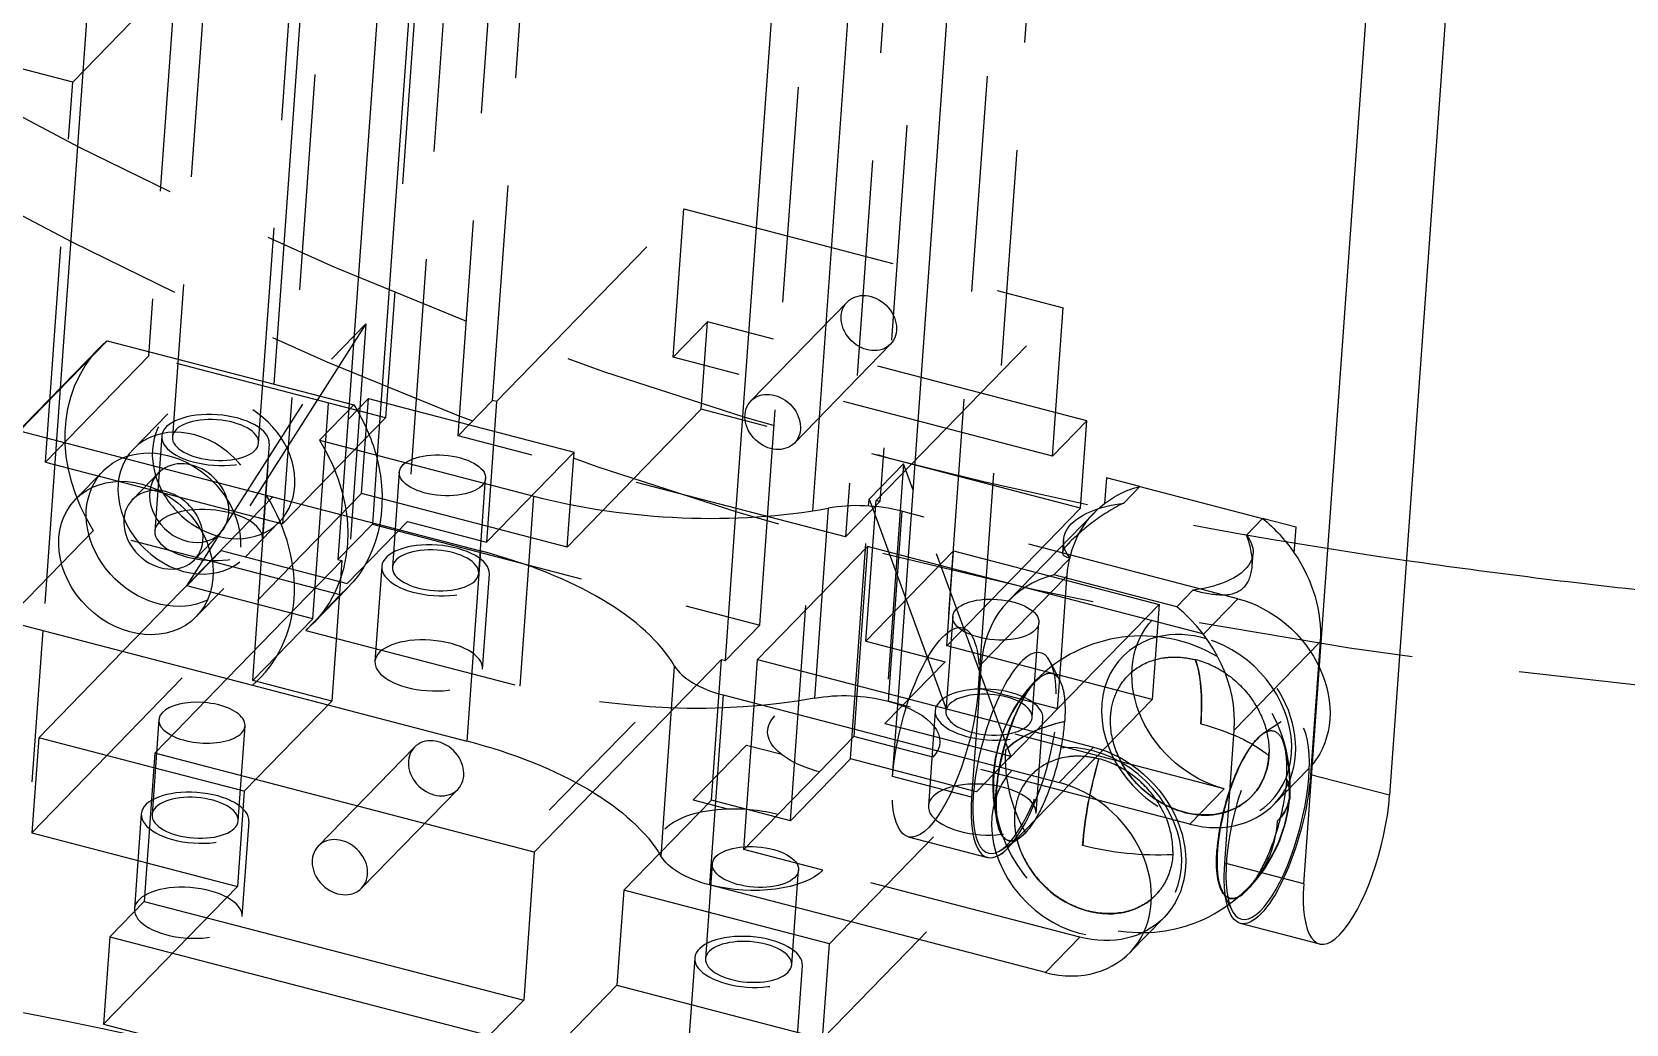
# Model space of a CAD drawing. Extents: x -2.35 to 6.32, y -6.04 to 0.39.
# Drawn here: x 1.327 to 3.173, y -4.381 to -3.232 of the extents above; entities that cross this region are included whole.
import ezdxf

# ---------------------------------------------------------------- set-up
doc = ezdxf.new("R2010")
doc.units = 0
doc.header["$MEASUREMENT"] = 0
doc.linetypes.add('HIDDEN', pattern=[0.375, 0.25, -0.125])
doc.layers.get('0').update_dxf_attribs({"color": 253, "linetype": 'CONTINUOUS'})
doc.layers.add('HIDDEN', color=250, linetype='HIDDEN')

msp = doc.modelspace()

# ---------------------------------------------------------------- linework, layer by layer
at = {"color": 98}
for p, q in [((2.3302, -4.0014), (2.4113, -2.8704)), ((2.9867, -2.8922), (2.8989, -4.1161)), ((2.7995, -4.2185), (2.8873, -2.9945)), ((1.4055, -3.5973), (1.304, -3.7018)), ((1.3125, -3.6938), (1.414, -3.5894)), ((1.414, -3.5894), (1.6998, -3.6639)), ((1.6998, -3.6639), (1.66, -3.7048)), ((1.3125, -3.6938), (1.5983, -3.7683)), ((1.66, -3.7048), (1.9081, -3.7695)), ((1.5983, -3.7683), (1.8464, -3.833)), ((2.3453, -3.7899), (2.3341, -3.7869)), ((1.8464, -3.833), (1.8306, -4.0532)), ((2.2943, -3.8279), (2.1671, -3.9589)), ((2.2943, -3.8279), (2.2828, -3.989)), ((2.3417, -3.8402), (2.2943, -3.8279)), ((2.4261, -3.9642), (2.5234, -3.864)), ((2.6524, -3.8977), (2.5103, -3.8606)), ((2.5185, -3.9591), (2.5253, -3.8645)), ((2.6828, -3.9292), (2.5237, -3.8877)), ((1.2967, -3.914), (1.5825, -3.9885)), ((2.0554, -4.1866), (2.0711, -3.9665)), ((2.1671, -3.9589), (2.5561, -4.0603)), ((2.4261, -3.9642), (2.4217, -4.0253)), ((2.5085, -3.9661), (2.5061, -3.9614)), ((1.5825, -3.9885), (1.8306, -4.0532)), ((2.1273, -3.9998), (2.1115, -4.22)), ((2.1273, -3.9998), (2.5164, -4.1012)), ((2.708, -4.1946), (2.719, -4.0405)), ((2.5164, -4.1012), (2.5561, -4.0603)), ((2.7995, -4.2185), (2.708, -4.1946)), ((2.5006, -4.3214), (2.1115, -4.22)), ((2.7049, -4.2268), (2.7093, -4.2354)), ((2.5981, -4.2984), (2.6379, -4.2575)), ((2.7261, -4.2644), (2.8177, -4.2883))]:
    msp.add_line(p, q, dxfattribs=at)
at = {"color": 250}
for p, q in [((1.6074, -3.6398), (1.6583, -2.9309)), ((1.4028, -3.0438), (1.3597, -3.6445)), ((1.7396, -3.0328), (1.6944, -3.6625)), ((1.7757, -3.0423), (1.7269, -3.7222)), ((2.231, -3.7865), (2.2807, -3.0932)), ((2.1418, -3.7948), (2.1881, -3.1498)), ((2.3362, -3.7322), (2.2964, -3.7731)), ((2.3473, -3.7625), (2.3362, -3.7322)), ((2.2958, -3.7809), (2.2964, -3.7731)), ((2.2964, -3.7731), (2.2994, -3.7812)), ((1.3396, -3.9252), (1.327, -4.1005)), ((1.3349, -4.0495), (1.4322, -3.9493)), ((1.5533, -3.9809), (1.4693, -4.0673)), ((1.3349, -4.0495), (1.327, -4.1595)), ((1.4681, -4.0842), (1.3349, -4.0495)), ((1.4693, -4.0673), (1.457, -4.239)), ((1.9087, -4.1818), (1.4693, -4.0673)), ((1.9087, -4.1818), (1.9762, -4.1123)), ((1.327, -4.1595), (1.4602, -4.1942)), ((1.9087, -4.1818), (1.8964, -4.3536)), ((2.0123, -4.226), (2.0535, -4.1836)), ((2.0123, -4.226), (2.0044, -4.3361)), ((2.2503, -4.2881), (2.0123, -4.226)), ((1.457, -4.239), (1.4172, -4.28)), ((1.457, -4.239), (1.8964, -4.3536)), ((2.275, -4.2626), (2.2503, -4.2881)), ((1.4172, -4.28), (1.41, -4.3812)), ((1.4172, -4.28), (1.8566, -4.3945)), ((2.3541, -4.2832), (2.2424, -4.3981)), ((2.2424, -4.3981), (2.2503, -4.2881)), ((2.0044, -4.3361), (1.8493, -4.4958)), ((2.0044, -4.3361), (2.2424, -4.3981)), ((1.8964, -4.3536), (1.8566, -4.3945)), ((1.41, -4.3812), (1.8493, -4.4958))]:
    msp.add_line(p, q, dxfattribs=at)
at = {"color": 98}
for start, end in [(59.2318, 135.8335), (272.9676, 305.1804)]:
    msp.add_arc((2.612, -4.1034), 0.1719, start, end, dxfattribs=at)
at = {"color": 98, "extrusion": (-1.14239e-18, 7.84963e-17, -1)}
for centre, major_axis, start_param, end_param in [((1.549, -3.7367), (-0.1435, 0.1393), 0.000001, 0.070764), ((1.549, -3.7367), (-0.1435, 0.1393), 1.862093, 2.191156), ((1.4793, -3.8084), (-0.0699, 0.0679), 3.430582, 5.994293)]:
    msp.add_ellipse(centre, major_axis=major_axis, ratio=0.821142, start_param=start_param, end_param=end_param, dxfattribs=at)
at = {"color": 98}
msp.add_ellipse((1.4475, -3.8412), major_axis=(0.0699, -0.0679), ratio=0.821142, dxfattribs=at)
for centre, major_axis, ratio, start_param, end_param in [((1.4793, -3.8084), (0.0359, -0.0348), 0.821142, 2.365399, 7.065323), ((1.5092, -3.7776), (0.0359, -0.0348), 0.821142, 3.691734, 5.733017), ((1.549, -3.7367), (0.0646, -0.0627), 0.821142, 4.36843, 5.056251), ((1.4475, -3.8412), (0.1435, -0.1393), 0.821142, 6.212422, 7.562685), ((2.0672, -3.6057), (-0.399, 0.0286), 0.469627, 1.194651, 2.077153), ((2.2943, -3.8279), (-0.0997, 0.0072), 0.469627, 4.336244, 5.218746), ((1.6873, -3.9968), (-0.399, 0.0286), 0.469627, 3.453742, 4.336244), ((2.5726, -4.0023), (0.1148, -0.1115), 0.821142, 2.681602, 3.745961), ((2.5726, -4.0023), (0.1148, -0.1115), 0.821142, 0.604368, 1.668727), ((2.6755, -4.0394), (0.0861, -0.0836), 0.821142, 2.139066, 2.663419), ((2.4647, -4.0671), (0.0303, 0.1161), 0.32431, 5.933191, 7.604242), ((2.1671, -3.9589), (-0.0997, 0.0072), 0.469627, 0.312149, 1.194651), ((2.5085, -4.2113), (0.0897, -0.0871), 0.821142, 5.316757, 8.45835), ((2.7394, -4.1387), (0.0252, 0.0968), 0.32431, 1.362543, 2.79163), ((2.8492, -4.1673), (0.0315, 0.121), 0.32431, 2.090313, 5.231905)]:
    msp.add_ellipse(centre, major_axis=major_axis, ratio=ratio, start_param=start_param, end_param=end_param, dxfattribs=at)
at = {"color": 250}
msp.add_ellipse((1.5239, -4.032), major_axis=(-0.0499, 0.0036), ratio=0.469627, start_param=4.700084, end_param=7.115342, dxfattribs=at)
at = {"color": 98, "extrusion": (-7.60153e-18, 1.67507e-16, -1)}
msp.add_ellipse((1.6715, -4.2169), major_axis=(0.399, -0.0286), ratio=0.469627, start_param=5.088534, end_param=5.971036, dxfattribs=at)
at = {"color": 98, "extrusion": (-7.96387e-17, 7.73539e-17, -1)}
msp.add_ellipse((2.5482, -4.1704), major_axis=(-0.0897, 0.0871), ratio=0.821142, start_param=0.966428, end_param=3.14167, dxfattribs=at)
at = {"color": 250, "extrusion": (-4.09617e-17, 1.17173e-16, -1)}
msp.add_ellipse((1.6836, -4.1994), major_axis=(-0.0251, 0.0244), ratio=0.821142, dxfattribs=at)
at = {"color": 98, "extrusion": (-1.81374e-17, 1.68262e-16, -1)}
msp.add_ellipse((2.1513, -4.179), major_axis=(0.0997, -0.0072), ratio=0.469627, start_param=1.946941, end_param=2.829443, dxfattribs=at)
at = {"color": 98, "extrusion": (9.51503e-17, 8.99289e-17, -1)}
msp.add_ellipse((2.7577, -4.1435), major_axis=(-0.0315, -0.121), ratio=0.32431, start_param=6.283101, end_param=7.334465, dxfattribs=at)
at = {"color": 38}
for points in [[(3.2203, -3.8818), (3.1179, -3.871), (3.0172, -3.8586), (2.9184, -3.8443)], [(3.8896, -5.6548), (3.2173, -5.166), (1.8727, -4.1883), (-0.4441, -4.2115), (-1.6026, -4.2231)]]:
    msp.add_open_spline(points, degree=3, dxfattribs=at)
at = {"color": 98}
for points, knots in [([(2.714, -4.1089), (2.7104, -4.1194), (2.707, -4.1311), (2.7017, -4.1556), (2.6998, -4.1684), (2.699, -4.1795)], [0.005839786, 0.005839786, 0.005839786, 0.005839786, 0.006697553, 0.006697553, 0.007654337, 0.007654337, 0.007654337, 0.007654337]), ([(2.7066, -4.2301), (2.7065, -4.23), (2.7064, -4.2299), (2.7033, -4.2256), (2.7009, -4.2188), (2.6984, -4.2013), (2.6982, -4.1905), (2.699, -4.1795)], [0.005718528, 0.005718528, 0.005718528, 0.005718528, 0.00574077, 0.00574077, 0.006697553, 0.006697553, 0.007654337, 0.007654337, 0.007654337, 0.007654337])]:
    msp.add_open_spline(points, degree=3, knots=knots, dxfattribs=at)
at = {"color": 38}
msp.add_open_spline([(-1.6105, -4.3332), (-0.452, -4.3216), (1.8505, -4.2985), (3.1927, -5.264), (3.8567, -5.7467)], degree=3, knots=[-1, -1, -1, -1, -0.5, -0.0061947, -0.0061947, -0.0061947, -0.0061947], dxfattribs=at)
at = {"layer": 'HIDDEN'}
for p, q in [((1.5829, -2.402), (1.4898, -3.7009)), ((1.5895, -3.708), (1.6827, -2.4091)), ((1.8372, -2.7467), (1.7617, -3.799)), ((1.8008, -2.7842), (1.7366, -3.6788)), ((1.8604, -3.6588), (1.9185, -2.8486)), ((1.8206, -3.6997), (1.8787, -2.8896)), ((1.6815, -2.9071), (1.6173, -3.8017)), ((2.4597, -2.9089), (2.3842, -3.9613)), ((2.367, -2.9655), (2.3089, -3.7757)), ((2.3273, -3.0065), (2.2691, -3.8166)), ((2.1697, -3.919), (2.2278, -3.1088)), ((1.4936, -3.167), (1.3743, -3.2898)), ((1.4936, -3.167), (1.462, -3.6073)), ((1.3743, -3.2898), (1.1637, -3.2349)), ((1.3427, -3.7301), (1.3743, -3.2898)), ((1.865, -3.66), (2.0817, -3.4368)), ((2.0694, -3.6086), (2.0817, -3.4368)), ((2.0817, -3.4368), (2.5211, -3.5514)), ((2.2709, -3.5446), (2.1595, -3.6592)), ((2.3043, -3.7745), (2.5211, -3.5514)), ((2.5087, -3.7231), (2.5211, -3.5514)), ((1.7137, -3.5699), (1.5463, -3.8326)), ((1.7137, -3.5699), (1.674, -3.6109)), ((1.7137, -3.5699), (1.6921, -3.8707)), ((2.1091, -3.5676), (2.0694, -3.6086)), ((2.1019, -3.6689), (2.1091, -3.5676)), ((2.5485, -3.6822), (2.1091, -3.5676)), ((2.2098, -3.708), (2.3211, -3.5933)), ((1.462, -3.6073), (1.3427, -3.7301)), ((1.7366, -3.6788), (1.462, -3.6073)), ((1.5065, -3.8736), (1.674, -3.6109)), ((1.6524, -3.9116), (1.674, -3.6109)), ((2.5087, -3.7231), (2.0694, -3.6086)), ((1.3597, -3.6445), (1.3396, -3.9252)), ((1.5828, -3.9832), (1.6074, -3.6398)), ((1.4322, -3.9493), (1.7167, -3.6564)), ((1.6944, -3.6625), (1.6814, -3.843)), ((1.7088, -3.7665), (1.7167, -3.6564)), ((1.7167, -3.6564), (1.9547, -3.7185)), ((1.8604, -3.6588), (1.8206, -3.6997)), ((1.865, -3.66), (1.8533, -3.8229)), ((1.865, -3.66), (1.8604, -3.6588)), ((2.1019, -3.6689), (1.9468, -3.8286)), ((2.5412, -3.7834), (2.1019, -3.6689)), ((1.6173, -3.8017), (1.7366, -3.6788)), ((2.5485, -3.6822), (2.5087, -3.7231)), ((2.5412, -3.7834), (2.5485, -3.6822)), ((2.2691, -3.8166), (1.8206, -3.6997)), ((1.7269, -3.7222), (1.7212, -3.8021)), ((1.8533, -3.8229), (1.9547, -3.7185)), ((1.9468, -3.8286), (1.9547, -3.7185)), ((1.3427, -3.7301), (1.5532, -3.785)), ((1.7524, -3.7419), (1.7445, -3.8519)), ((2.3362, -3.7322), (2.3146, -4.0329)), ((1.8443, -3.8591), (1.8522, -3.749)), ((2.4605, -4.0709), (2.3473, -3.7625)), ((1.327, -4.1595), (1.7088, -3.7665)), ((1.9468, -3.8286), (1.7088, -3.7665)), ((2.2691, -3.8166), (2.3089, -3.7757)), ((2.2748, -4.0739), (2.2958, -3.7809)), ((2.2926, -3.9374), (2.3043, -3.7745)), ((2.2994, -3.7812), (2.4207, -4.1119)), ((2.3089, -3.7757), (2.3043, -3.7745)), ((2.5412, -3.7834), (2.3862, -3.9431)), ((1.5532, -3.785), (1.6173, -3.8017)), ((1.7212, -3.8021), (1.6814, -3.843)), ((1.6921, -3.8707), (1.7617, -3.799)), ((1.7212, -3.8021), (2.1697, -3.919)), ((1.7617, -3.799), (1.8533, -3.8229)), ((2.13, -3.9599), (2.1418, -3.7948)), ((2.2052, -4.1455), (2.231, -3.7865)), ((1.5463, -3.8326), (1.5065, -3.8736)), ((1.5463, -3.8326), (1.6921, -3.8707)), ((2.2926, -3.9374), (2.394, -3.833)), ((2.3862, -3.9431), (2.394, -3.833)), ((2.394, -3.833), (2.632, -3.8951)), ((1.686, -3.8442), (1.5533, -3.9809)), ((1.686, -3.8442), (1.6743, -4.0071)), ((1.6814, -3.843), (1.686, -3.8442)), ((1.6524, -3.9116), (1.5065, -3.8736)), ((1.5828, -3.9832), (1.6524, -3.9116)), ((2.632, -3.8951), (2.275, -4.2626)), ((2.3932, -3.9089), (2.3853, -4.019)), ((2.632, -3.8951), (2.6241, -4.0051)), ((2.13, -3.9599), (2.1697, -3.919)), ((2.485, -4.0261), (2.4929, -3.9161)), ((2.2926, -3.9374), (2.3842, -3.9613)), ((2.6241, -4.0051), (2.3862, -3.9431)), ((1.9762, -4.1123), (2.1254, -3.9587)), ((2.1137, -4.1216), (2.1254, -3.9587)), ((2.1254, -3.9587), (2.13, -3.9599)), ((2.3146, -4.0329), (2.3842, -3.9613)), ((1.6743, -4.0071), (1.5828, -3.9832)), ((2.6241, -4.0051), (2.3541, -4.2832)), ((1.5729, -4.1115), (1.6743, -4.0071)), ((1.4741, -4.0284), (1.4662, -4.1385)), ((1.5659, -4.1457), (1.5738, -4.0356)), ((1.9259, -4.1335), (2.0253, -4.0312)), ((2.3146, -4.0329), (2.4605, -4.0709)), ((1.7699, -4.0604), (1.6585, -4.175)), ((2.2052, -4.1455), (2.2748, -4.0739)), ((2.4207, -4.1119), (2.2748, -4.0739)), ((2.4207, -4.1119), (2.4605, -4.0709)), ((1.5729, -4.1115), (1.4681, -4.0842)), ((1.5729, -4.1115), (1.565, -4.2216)), ((1.7087, -4.2238), (1.8201, -4.1092)), ((2.0535, -4.1836), (2.1137, -4.1216)), ((2.2052, -4.1455), (2.1137, -4.1216)), ((1.4602, -4.1942), (1.565, -4.2216)), ((2.1148, -4.1955), (2.1069, -4.3056)), ((2.2067, -4.3127), (2.2146, -4.2026)), ((1.41, -4.3812), (1.565, -4.2216))]:
    msp.add_line(p, q, dxfattribs=at)
at = {"layer": 'HIDDEN', "color": 98}
for p, q in [((2.4229, -3.9921), (2.5107, -2.7681)), ((1.4844, -3.674), (1.4447, -3.7149)), ((1.4094, -3.7405), (1.3776, -3.7732)), ((1.4734, -3.7428), (1.4434, -3.7736)), ((2.571, -3.7482), (2.5688, -3.7782)), ((2.6098, -3.7583), (2.571, -3.7482)), ((2.6098, -3.7583), (2.5911, -3.7775)), ((2.6098, -3.7583), (2.6808, -3.7768)), ((1.8923, -3.9896), (1.9081, -3.7695)), ((2.2489, -3.7835), (2.2331, -4.0036)), ((2.6808, -3.7768), (2.7518, -3.7953)), ((1.5738, -3.8403), (1.6135, -3.7994)), ((2.3341, -3.7869), (2.3183, -4.0071)), ((2.7231, -3.8884), (2.3453, -3.7899)), ((2.5572, -3.7885), (2.4578, -3.8909)), ((2.7331, -3.8146), (2.7518, -3.7953)), ((2.7906, -3.8054), (2.7518, -3.7953)), ((1.2967, -3.914), (1.3982, -3.8095)), ((1.684, -3.884), (1.3982, -3.8095)), ((1.5152, -3.8433), (1.5451, -3.8125)), ((2.5214, -3.8201), (2.5203, -3.835)), ((2.7885, -3.8354), (2.7906, -3.8054)), ((2.7397, -3.8507), (2.7408, -3.8358)), ((2.5237, -3.8877), (2.3417, -3.8402)), ((2.5291, -3.8414), (2.5103, -3.8606)), ((2.5234, -3.864), (2.5255, -3.8618)), ((2.5253, -3.8645), (2.5255, -3.8618)), ((1.5174, -3.9091), (1.5492, -3.8764)), ((1.6442, -3.925), (1.684, -3.884)), ((1.6527, -3.917), (1.6924, -3.876)), ((2.6524, -3.8977), (2.6711, -3.8784)), ((2.6834, -3.9293), (2.7231, -3.8884)), ((1.6442, -3.925), (1.8923, -3.9896)), ((2.6834, -3.9293), (2.6828, -3.9292)), ((2.719, -4.0405), (2.8184, -3.9382)), ((2.8184, -3.9382), (2.8074, -4.0923)), ((2.1513, -4.179), (2.1671, -3.9589)), ((2.5175, -3.9838), (2.5085, -3.9661)), ((2.5145, -4.0159), (2.5185, -3.9591)), ((2.674, -3.9591), (2.6742, -3.9586)), ((2.2828, -3.989), (2.2786, -4.048)), ((2.3235, -4.0944), (2.3302, -4.0014)), ((2.5145, -4.0159), (2.4229, -3.9921)), ((2.7073, -4.1085), (2.3183, -4.0071)), ((2.4217, -4.0253), (2.415, -4.1183)), ((2.5227, -4.0307), (2.5225, -4.0305)), ((2.7732, -4.031), (2.7523, -4.045)), ((2.1543, -4.0579), (2.0925, -4.1215)), ((2.1543, -4.0579), (2.1939, -4.0682)), ((2.2786, -4.048), (2.2388, -4.089)), ((2.3701, -4.0719), (2.2786, -4.048)), ((2.6676, -4.1494), (2.3701, -4.0719)), ((2.5623, -4.0738), (2.5624, -4.074)), ((2.7591, -4.0703), (2.7591, -4.0699)), ((2.7591, -4.0707), (2.7591, -4.0703)), ((2.2388, -4.089), (2.1911, -4.1381)), ((2.415, -4.1183), (2.3235, -4.0944)), ((2.7651, -4.1265), (2.8049, -4.0855)), ((2.8989, -4.1161), (2.8074, -4.0923)), ((2.6676, -4.1494), (2.7073, -4.1085)), ((2.78, -4.0976), (2.7795, -4.0977)), ((2.0925, -4.1215), (2.1322, -4.1318)), ((2.7391, -4.1174), (2.7393, -4.1172)), ((2.1911, -4.1381), (2.1513, -4.179)), ((2.3417, -4.1642), (2.4332, -4.1881)), ((2.4492, -4.1795), (2.4701, -4.1656)), ((2.4581, -4.1687), (2.4578, -4.1686)), ((2.4771, -4.1596), (2.4773, -4.1594)), ((2.4773, -4.1594), (2.4775, -4.1592)), ((2.2428, -4.2029), (2.1513, -4.179)), ((2.6478, -4.1845), (2.6478, -4.1849)), ((2.6478, -4.1849), (2.6478, -4.1853)), ((2.5403, -4.2805), (2.2428, -4.2029)), ((2.7335, -4.2262), (2.7333, -4.2264)), ((2.7337, -4.226), (2.7335, -4.2262)), ((2.6279, -4.2319), (2.628, -4.2318)), ((2.7093, -4.2354), (2.7163, -4.2492)), ((2.7141, -4.2354), (2.7139, -4.2354)), ((2.5006, -4.3214), (2.5403, -4.2805))]:
    msp.add_line(p, q, dxfattribs=at)
at = {"layer": 'HIDDEN', "color": 38}
for p, q in [((1.4773, -3.7), (1.4694, -3.8101)), ((1.5941, -3.819), (1.602, -3.7089)), ((1.7321, -3.8511), (1.7242, -3.9611)), ((1.8488, -3.9701), (1.8567, -3.86)), ((2.3728, -4.0181), (2.3649, -4.1282)), ((2.4896, -4.1371), (2.4975, -4.027)), ((1.4537, -4.1376), (1.4458, -4.2477)), ((1.5705, -4.2566), (1.5784, -4.1466)), ((2.0945, -4.3047), (2.0866, -4.4147)), ((2.2112, -4.4237), (2.2191, -4.3136))]:
    msp.add_line(p, q, dxfattribs=at)
at = {"layer": 'HIDDEN', "color": 98}
for centre, radius, start, end in [((2.612, -4.1034), 0.1719, 305.1804, 59.2318), ((2.6115, -4.1049), 0.172, 134.7107, 196.3963), ((2.612, -4.1034), 0.1719, 135.8335, 272.9676), ((2.6115, -4.1049), 0.172, 135.0786, 135.8338), ((2.6115, -4.1049), 0.172, 355.8976, 15.8466), ((2.6119, -4.1046), 0.172, 315.5732, 355.8975), ((2.6115, -4.1049), 0.172, 314.7107, 316.1009), ((2.6115, -4.1049), 0.172, 315.0786, 315.8338)]:
    msp.add_arc(centre, radius, start, end, dxfattribs=at)
at = {"layer": 'HIDDEN'}
for centre, major_axis, ratio in [((2.296, -3.569), (0.0251, -0.0244), 0.821142), ((2.1847, -3.6836), (0.0251, -0.0244), 0.821142), ((1.8023, -3.7454), (-0.0499, 0.0036), 0.469627), ((2.443, -3.9125), (-0.0499, 0.0036), 0.469627), ((2.1647, -4.1991), (-0.0499, 0.0036), 0.469627)]:
    msp.add_ellipse(centre, major_axis=major_axis, ratio=ratio, dxfattribs=at)
at = {"layer": 'HIDDEN', "color": 98, "extrusion": (-1.14239e-18, 7.84963e-17, -1)}
for centre, major_axis, start_param, end_param in [((1.549, -3.7367), (-0.1435, 0.1393), 5.003686, 6.283186), ((1.5092, -3.7776), (-0.1435, 0.1393), 1.862093, 3.212356), ((1.4793, -3.8084), (-0.0699, 0.0679), 5.994293, 9.713767), ((1.549, -3.7367), (-0.1435, 0.1393), 2.191156, 3.212356)]:
    msp.add_ellipse(centre, major_axis=major_axis, ratio=0.821142, start_param=start_param, end_param=end_param, dxfattribs=at)
at = {"layer": 'HIDDEN', "color": 98}
for centre, major_axis, ratio, start_param, end_param in [((1.549, -3.7367), (0.0646, -0.0627), 0.821142, 5.056251, 10.651616), ((1.5092, -3.7776), (0.0359, -0.0348), 0.821142, 5.733017, 9.974919), ((1.4793, -3.8084), (0.0359, -0.0348), 0.821142, 0.782137, 2.365399), ((2.6755, -4.0394), (0.0897, -0.0871), 0.821142, 5.316757, 8.45835), ((2.6755, -4.0394), (0.0861, -0.0836), 0.821142, 2.663419, 8.422251), ((2.4647, -4.0671), (0.0303, 0.1161), 0.32431, 1.321057, 5.933191), ((2.612, -4.1034), (0.0434, 0.1664), 0.32431, 5.229315, 5.845047), ((2.4647, -4.0671), (0.0315, 0.121), 0.32431, 2.090313, 5.231905), ((2.6115, -4.1049), (-0.1716, 0.0123), 0.469627, 5.290181, 5.90445), ((2.7394, -4.1387), (0.0252, 0.0968), 0.32431, 0.415622, 1.362543), ((2.6117, -4.1048), (0.1234, -0.1198), 0.821142, 3.745961, 4.36635), ((2.612, -4.1034), (0.0434, 0.1664), 0.32431, 1.477171, 2.092903), ((2.6115, -4.1049), (-0.1716, 0.0123), 0.469627, 2.768038, 3.382307), ((2.5562, -4.1622), (0.0717, -0.0697), 0.821142, 3.642066, 6.943287), ((2.6117, -4.1048), (0.1234, -0.1198), 0.821142, 6.267164, 6.887553), ((2.7394, -4.1387), (0.0252, 0.0968), 0.32431, 2.79163, 3.716842)]:
    msp.add_ellipse(centre, major_axis=major_axis, ratio=ratio, start_param=start_param, end_param=end_param, dxfattribs=at)
at = {"layer": 'HIDDEN', "color": 38, "extrusion": (7.94333e-18, 1.10738e-16, -1)}
for centre in [(1.5396, -3.7045), (1.5317, -3.8145), (1.7944, -3.8555), (1.7865, -3.9656), (2.4351, -4.0226), (1.516, -4.1421), (2.4273, -4.1326), (1.5081, -4.2522), (2.1568, -4.3091)]:
    msp.add_ellipse(centre, major_axis=(0.0623, -0.0045), ratio=0.469627, dxfattribs=at)
at = {"layer": 'HIDDEN', "color": 98, "extrusion": (-1.14239e-18, 7.84963e-17, -1)}
msp.add_ellipse((1.5092, -3.7776), major_axis=(-0.0646, 0.0627), ratio=0.821142, dxfattribs=at)
at = {"layer": 'HIDDEN', "extrusion": (7.94333e-18, 1.10738e-16, -1)}
for centre in [(1.5396, -3.7045), (1.7944, -3.8555), (2.4351, -4.0226), (1.516, -4.1421), (2.1568, -4.3091)]:
    msp.add_ellipse(centre, major_axis=(0.0499, -0.0036), ratio=0.469627, dxfattribs=at)
at = {"layer": 'HIDDEN', "color": 98, "extrusion": (-2.28477e-18, 1.56993e-16, -1)}
for start_param, end_param in [(0.118366, 0.459991), (5.678817, 6.401552), (1.472866, 1.81449), (1.81449, 2.537225)]:
    msp.add_ellipse((2.672, -3.9), major_axis=(-0.1148, 0.1115), ratio=0.821142, start_param=start_param, end_param=end_param, dxfattribs=at)
at = {"layer": 'HIDDEN', "color": 98, "extrusion": (-1.32904e-17, 2.23568e-16, -1)}
for start_param, end_param in [(2.730139, 4.305337), (5.871732, 7.446929)]:
    msp.add_ellipse((2.6311, -3.828), major_axis=(0.1097, -0.0079), ratio=0.469627, start_param=start_param, end_param=end_param, dxfattribs=at)
at = {"layer": 'HIDDEN', "color": 98, "extrusion": (3.63922e-17, 1.96812e-16, -1)}
for start_param, end_param in [(4.108021, 7.249614), (0.966428, 4.108021)]:
    msp.add_ellipse((2.7152, -3.9984), major_axis=(-0.0897, 0.0871), ratio=0.821142, start_param=start_param, end_param=end_param, dxfattribs=at)
at = {"layer": 'HIDDEN', "color": 98, "extrusion": (1.14719e-18, 1.14433e-16, -1)}
for start_param, end_param in [(1.05128, 4.192873), (4.192873, 7.334465)]:
    msp.add_ellipse((2.3732, -4.0432), major_axis=(-0.0315, -0.121), ratio=0.32431, start_param=start_param, end_param=end_param, dxfattribs=at)
at = {"layer": 'HIDDEN', "color": 98, "extrusion": (4.14342e-17, 1.03931e-16, -1)}
for start_param, end_param in [(3.576014, 4.190282), (1.053871, 1.668139)]:
    msp.add_ellipse((2.6119, -4.1042), major_axis=(-0.0434, -0.1664), ratio=0.32431, start_param=start_param, end_param=end_param, dxfattribs=at)
at = {"layer": 'HIDDEN', "color": 98, "extrusion": (-6.59979e-17, 1.31937e-16, -1)}
msp.add_ellipse((2.4831, -4.0719), major_axis=(-0.0252, -0.0968), ratio=0.32431, start_param=5.707935, end_param=9.009156, dxfattribs=at)
at = {"layer": 'HIDDEN', "color": 98, "extrusion": (-7.60153e-18, 1.67507e-16, -1)}
for centre, major_axis, start_param, end_param in [((2.0514, -3.8259), (0.399, -0.0286), 1.064439, 1.946941), ((2.6119, -4.1038), (0.1716, -0.0123), 5.088534, 5.708923), ((2.6119, -4.1038), (0.1716, -0.0123), 1.326552, 1.946941)]:
    msp.add_ellipse(centre, major_axis=major_axis, ratio=0.469627, start_param=start_param, end_param=end_param, dxfattribs=at)
at = {"layer": 'HIDDEN', "color": 98, "extrusion": (-1.81374e-17, 1.68262e-16, -1)}
for centre, start_param, end_param in [((2.2786, -4.048), 4.206032, 5.088534), ((2.2786, -4.048), 5.088534, 6.65933), ((2.2786, -4.048), 2.549486, 3.517738), ((2.2786, -4.048), 1.946941, 2.549486), ((2.1513, -4.179), 3.517738, 4.48599), ((2.1513, -4.179), 4.48599, 5.088534), ((2.1513, -4.179), 0.376145, 1.946941)]:
    msp.add_ellipse(centre, major_axis=(0.0997, -0.0072), ratio=0.469627, start_param=start_param, end_param=end_param, dxfattribs=at)
at = {"layer": 'HIDDEN'}
msp.add_ellipse((1.5239, -4.032), major_axis=(-0.0499, 0.0036), ratio=0.469627, start_param=0.832156, end_param=4.700084, dxfattribs=at)
at = {"layer": 'HIDDEN', "color": 98, "extrusion": (-8.07811e-17, 1.5585e-16, -1)}
msp.add_ellipse((2.6675, -4.0476), major_axis=(-0.0717, 0.0697), ratio=0.821142, start_param=2.481491, end_param=5.782712, dxfattribs=at)
at = {"layer": 'HIDDEN', "color": 98, "extrusion": (9.51503e-17, 8.99289e-17, -1)}
msp.add_ellipse((2.7577, -4.1435), major_axis=(-0.0303, -0.1161), ratio=0.32431, dxfattribs=at)
at = {"layer": 'HIDDEN', "color": 98, "extrusion": (7.94333e-18, 1.10738e-16, -1)}
for start_param, end_param in [(3.515147, 4.130879), (6.046189, 6.661921)]:
    msp.add_ellipse((2.6119, -4.1046), major_axis=(0.1716, -0.0123), ratio=0.469627, start_param=start_param, end_param=end_param, dxfattribs=at)
at = {"layer": 'HIDDEN', "extrusion": (-4.09617e-17, 1.17173e-16, -1)}
msp.add_ellipse((1.795, -4.0848), major_axis=(-0.0251, 0.0244), ratio=0.821142, dxfattribs=at)
at = {"layer": 'HIDDEN', "color": 98, "extrusion": (-7.96387e-17, 7.73539e-17, -1)}
msp.add_ellipse((2.5482, -4.1704), major_axis=(-0.0861, 0.0836), ratio=0.821142, dxfattribs=at)
at = {"layer": 'HIDDEN', "color": 98, "extrusion": (9.51503e-17, 8.99289e-17, -1)}
msp.add_ellipse((2.7577, -4.1435), major_axis=(-0.0315, -0.121), ratio=0.32431, start_param=4.192873, end_param=6.283101, dxfattribs=at)
at = {"layer": 'HIDDEN', "color": 98, "extrusion": (-7.96387e-17, 7.73539e-17, -1)}
msp.add_ellipse((2.5482, -4.1704), major_axis=(-0.0897, 0.0871), ratio=0.821142, start_param=3.14167, end_param=4.108021, dxfattribs=at)
at = {"layer": 'HIDDEN', "color": 38}
msp.add_open_spline([(2.9184, -3.8443), (2.7105, -3.8141), (1.5452, -3.5886), (0.7339, -2.9987), (0.0616, -2.5098)], degree=3, knots=[0.3966116, 0.3966116, 0.3966116, 0.3966116, 0.5, 1, 1, 1, 1], dxfattribs=at)
msp.add_open_spline([(5.5459, -4.0516), (4.3874, -4.0632), (2.0706, -4.0865), (0.726, -3.1088), (0.0537, -2.6199)], degree=3, dxfattribs=at)
at = {"layer": 'HIDDEN', "color": 98}
for points, knots in [([(2.5911, -3.7775), (2.591, -3.7776), (2.5909, -3.7776), (2.5779, -3.784), (2.5651, -3.7922), (2.5435, -3.8086), (2.5347, -3.8167), (2.5289, -3.8226)], [-0.002221131, -0.002221131, -0.002221131, -0.002221131, -0.002214527, -0.002214527, -0.001107263, -0.001107263, 0, 0, 0, 0]), ([(2.7398, -3.8506), (2.7398, -3.85), (2.7398, -3.8494), (2.7403, -3.8379), (2.7378, -3.8256), (2.7332, -3.8147), (2.7332, -3.8146), (2.7331, -3.8146)], [0.009845818, 0.009845818, 0.009845818, 0.009845818, 0.009908018, 0.009908018, 0.011015282, 0.011015282, 0.011021886, 0.011021886, 0.011021886, 0.011021886]), ([(2.5203, -3.835), (2.5203, -3.8352), (2.5203, -3.8353), (2.5204, -3.8382), (2.5237, -3.8398), (2.529, -3.8413), (2.529, -3.8413), (2.5291, -3.8414)], [0.001045063, 0.001045063, 0.001045063, 0.001045063, 0.001107263, 0.001107263, 0.002214527, 0.002214527, 0.002221131, 0.002221131, 0.002221131, 0.002221131]), ([(2.6711, -3.8784), (2.6712, -3.8784), (2.6713, -3.8784), (2.6836, -3.8815), (2.6956, -3.8839), (2.716, -3.8838), (2.7245, -3.881), (2.7303, -3.8751)], [0.006579624, 0.006579624, 0.006579624, 0.006579624, 0.006586228, 0.006586228, 0.007693491, 0.007693491, 0.008800755, 0.008800755, 0.008800755, 0.008800755]), ([(2.5771, -4.0147), (2.5786, -4.0066), (2.5814, -3.9988), (2.5908, -3.982), (2.5985, -3.9739), (2.6159, -3.9624), (2.6267, -3.9583), (2.6433, -3.956), (2.6484, -3.9558), (2.6535, -3.956)], [0.000259614, 0.000259614, 0.000259614, 0.000259614, 0.000957711, 0.000957711, 0.001915422, 0.001915422, 0.002874896, 0.002874896, 0.00328371, 0.00328371, 0.00328371, 0.00328371]), ([(2.6742, -3.9586), (2.6857, -3.9617), (2.6979, -3.9671), (2.7199, -3.9821), (2.7297, -3.9917), (2.7447, -4.0118), (2.751, -4.0236), (2.758, -4.0461), (2.7595, -4.0567), (2.7593, -4.0665)], [0.011459374, 0.011459374, 0.011459374, 0.011459374, 0.012422172, 0.012422172, 0.01338497, 0.01338497, 0.014344065, 0.014344065, 0.01516291, 0.01516291, 0.01516291, 0.01516291]), ([(2.4439, -4.113), (2.4447, -4.1019), (2.4465, -4.0891), (2.4521, -4.0632), (2.4558, -4.0501), (2.4639, -4.0272), (2.4688, -4.0158), (2.4791, -3.9967), (2.4845, -3.989), (2.4895, -3.9837), (2.4896, -3.9836), (2.4897, -3.9835)], [0.007654337, 0.007654337, 0.007654337, 0.007654337, 0.00861112, 0.00861112, 0.009567903, 0.009567903, 0.010524704, 0.010524704, 0.011481505, 0.011481505, 0.011501859, 0.011501859, 0.011501859, 0.011501859]), ([(2.4935, -3.98), (2.4971, -3.9771), (2.5007, -3.9752), (2.5086, -3.9741), (2.5126, -3.9763), (2.5162, -3.9813), (2.5168, -3.9823), (2.5173, -3.9834)], [0.000259614, 0.000259614, 0.000259614, 0.000259614, 0.000957711, 0.000957711, 0.001915422, 0.001915422, 0.002120563, 0.002120563, 0.002120563, 0.002120563]), ([(2.5173, -3.9834), (2.5194, -3.9876), (2.5211, -3.9932), (2.5226, -4.0038), (2.5229, -4.0079), (2.5231, -4.0123)], [0.002120563, 0.002120563, 0.002120563, 0.002120563, 0.002874896, 0.002874896, 0.00328371, 0.00328371, 0.00328371, 0.00328371]), ([(2.661, -4.1359), (2.6495, -4.1329), (2.6374, -4.1275), (2.6155, -4.1126), (2.6057, -4.1031), (2.5906, -4.0832), (2.5843, -4.0714), (2.5766, -4.0472), (2.5751, -4.0348), (2.576, -4.0235), (2.576, -4.0233), (2.576, -4.023)], [0.007654337, 0.007654337, 0.007654337, 0.007654337, 0.00861112, 0.00861112, 0.009567903, 0.009567903, 0.010524704, 0.010524704, 0.011481505, 0.011481505, 0.011501859, 0.011501859, 0.011501859, 0.011501859]), ([(2.5225, -4.0305), (2.5217, -4.0416), (2.5198, -4.0545), (2.5142, -4.0806), (2.5105, -4.0937), (2.5023, -4.1167), (2.4974, -4.1281), (2.4879, -4.1458), (2.4833, -4.1525), (2.479, -4.1575)], [0.011459374, 0.011459374, 0.011459374, 0.011459374, 0.012422172, 0.012422172, 0.01338497, 0.01338497, 0.014344065, 0.014344065, 0.01516291, 0.01516291, 0.01516291, 0.01516291]), ([(2.777, -4.058), (2.7757, -4.0536), (2.7741, -4.0499), (2.7692, -4.0432), (2.7651, -4.041), (2.7579, -4.0419), (2.7551, -4.0431), (2.7523, -4.045)], [0.012788722, 0.012788722, 0.012788722, 0.012788722, 0.013387955, 0.013387955, 0.014345667, 0.014345667, 0.014884317, 0.014884317, 0.014884317, 0.014884317]), ([(2.7459, -4.0503), (2.7458, -4.0504), (2.7457, -4.0505), (2.7406, -4.0557), (2.735, -4.0634), (2.7244, -4.0824), (2.7194, -4.0938), (2.7148, -4.1064), (2.7144, -4.1076), (2.714, -4.1089)], [0.003806815, 0.003806815, 0.003806815, 0.003806815, 0.003827168, 0.003827168, 0.004783969, 0.004783969, 0.00574077, 0.00574077, 0.005839786, 0.005839786, 0.005839786, 0.005839786]), ([(2.7799, -4.0792), (2.7798, -4.0749), (2.7794, -4.0708), (2.7784, -4.0637), (2.7778, -4.0607), (2.777, -4.058)], [0.0120196703, 0.0120196703, 0.0120196703, 0.0120196703, 0.0124284819, 0.0124284819, 0.0127887219, 0.0127887219, 0.0127887219, 0.0127887219]), ([(2.542, -4.0709), (2.5369, -4.0707), (2.5318, -4.0709), (2.5152, -4.0731), (2.5044, -4.0772), (2.4871, -4.0887), (2.4793, -4.0968), (2.47, -4.1134), (2.4673, -4.1213), (2.4658, -4.1293)], [0.01201967, 0.01201967, 0.01201967, 0.01201967, 0.012428482, 0.012428482, 0.013387955, 0.013387955, 0.014345667, 0.014345667, 0.015043766, 0.015043766, 0.015043766, 0.015043766]), ([(2.6479, -4.1811), (2.6481, -4.1714), (2.6466, -4.1609), (2.6394, -4.1385), (2.6331, -4.1267), (2.6179, -4.1068), (2.6081, -4.0972), (2.586, -4.0823), (2.5738, -4.0768), (2.5623, -4.0738)], [0.000140248, 0.000140248, 0.000140248, 0.000140248, 0.000959094, 0.000959094, 0.001918189, 0.001918189, 0.002880987, 0.002880987, 0.003843785, 0.003843785, 0.003843785, 0.003843785]), ([(2.7389, -4.1176), (2.743, -4.1134), (2.7466, -4.1086), (2.755, -4.0938), (2.7582, -4.0825), (2.7591, -4.0712), (2.7591, -4.071), (2.7591, -4.0707)], [-0.00529942, -0.00529942, -0.00529942, -0.00529942, -0.004783969, -0.004783969, -0.003827168, -0.003827168, -0.003806814, -0.003806814, -0.003806814, -0.003806814]), ([(2.4439, -4.113), (2.4431, -4.124), (2.4432, -4.1348), (2.445, -4.1472), (2.4457, -4.1505), (2.4465, -4.1535)], [-0.007654337, -0.007654337, -0.007654337, -0.007654337, -0.006697553, -0.006697553, -0.006295193, -0.006295193, -0.006295193, -0.006295193]), ([(2.7353, -4.2243), (2.7397, -4.2194), (2.7444, -4.2126), (2.7543, -4.1951), (2.7594, -4.1837), (2.7677, -4.1608), (2.7716, -4.1477), (2.7773, -4.1217), (2.7792, -4.1088), (2.78, -4.0976)], [0.000140248, 0.000140248, 0.000140248, 0.000140248, 0.000959094, 0.000959094, 0.001918189, 0.001918189, 0.002880987, 0.002880987, 0.003843785, 0.003843785, 0.003843785, 0.003843785]), ([(2.661, -4.1359), (2.6725, -4.1389), (2.6849, -4.1399), (2.7081, -4.1367), (2.7189, -4.1326), (2.7316, -4.1243), (2.7354, -4.1211), (2.7389, -4.1176)], [-0.007654337, -0.007654337, -0.007654337, -0.007654337, -0.006697553, -0.006697553, -0.00574077, -0.00574077, -0.00529942, -0.00529942, -0.00529942, -0.00529942]), ([(2.4647, -4.1376), (2.4647, -4.1378), (2.4647, -4.1381), (2.4639, -4.1493), (2.4654, -4.1617), (2.4732, -4.1858), (2.4796, -4.1975), (2.4948, -4.2173), (2.5046, -4.2268), (2.5265, -4.2416), (2.5386, -4.247), (2.5501, -4.25)], [0.003806815, 0.003806815, 0.003806815, 0.003806815, 0.003827168, 0.003827168, 0.004783969, 0.004783969, 0.00574077, 0.00574077, 0.006697553, 0.006697553, 0.007654337, 0.007654337, 0.007654337, 0.007654337]), ([(2.4465, -4.1535), (2.4477, -4.1575), (2.4492, -4.1608), (2.4529, -4.166), (2.4553, -4.1679), (2.4581, -4.1687)], [-0.006295193, -0.006295193, -0.006295193, -0.006295193, -0.00574077, -0.00574077, -0.005092172, -0.005092172, -0.005092172, -0.005092172]), ([(2.4581, -4.1687), (2.4594, -4.169), (2.4608, -4.1691), (2.4668, -4.1684), (2.4719, -4.1651), (2.4769, -4.1598), (2.477, -4.1597), (2.4771, -4.1596)], [-0.005092172, -0.005092172, -0.005092172, -0.005092172, -0.004783969, -0.004783969, -0.003827168, -0.003827168, -0.003806814, -0.003806814, -0.003806814, -0.003806814]), ([(2.6478, -4.1853), (2.6478, -4.1856), (2.6478, -4.1858), (2.647, -4.1971), (2.6439, -4.2082), (2.6355, -4.223), (2.6319, -4.2277), (2.6279, -4.2319)], [0.003806814, 0.003806814, 0.003806814, 0.003806814, 0.003827168, 0.003827168, 0.004783969, 0.004783969, 0.00529942, 0.00529942, 0.00529942, 0.00529942]), ([(2.7333, -4.2264), (2.7332, -4.2265), (2.7331, -4.2266), (2.7328, -4.2269), (2.7327, -4.227), (2.7326, -4.2272)], [0.0038068143, 0.0038068143, 0.0038068143, 0.0038068143, 0.0038271682, 0.0038271682, 0.00385377281, 0.00385377281, 0.00385377281, 0.00385377281]), ([(2.6279, -4.2319), (2.6244, -4.2354), (2.6206, -4.2385), (2.608, -4.2468), (2.5972, -4.2509), (2.574, -4.254), (2.5616, -4.253), (2.5501, -4.25)], [0.00529942, 0.00529942, 0.00529942, 0.00529942, 0.00574077, 0.00574077, 0.006697553, 0.006697553, 0.007654337, 0.007654337, 0.007654337, 0.007654337]), ([(2.7326, -4.2272), (2.7276, -4.232), (2.7226, -4.2351), (2.7166, -4.2358), (2.7151, -4.2357), (2.7138, -4.2354)], [0.003853773, 0.003853773, 0.003853773, 0.003853773, 0.004783969, 0.004783969, 0.005092172, 0.005092172, 0.005092172, 0.005092172])]:
    msp.add_open_spline(points, degree=3, knots=knots, dxfattribs=at)
for points in [[(2.5289, -3.8226), (2.5235, -3.8282), (2.5205, -3.8322), (2.5203, -3.835)], [(2.7303, -3.8751), (2.7357, -3.8695), (2.739, -3.8608), (2.7398, -3.8506)], [(2.6535, -3.956), (2.6604, -3.9563), (2.6674, -3.9574), (2.674, -3.9591)], [(2.4897, -3.9835), (2.49, -3.9832), (2.4902, -3.983), (2.4905, -3.9827)], [(2.4905, -3.9827), (2.4915, -3.9818), (2.4925, -3.9809), (2.4935, -3.98)], [(2.5231, -4.0123), (2.5233, -4.0181), (2.5231, -4.0244), (2.5227, -4.0307)], [(2.576, -4.023), (2.5763, -4.0202), (2.5766, -4.0175), (2.5771, -4.0147)], [(2.7498, -4.0469), (2.7485, -4.0479), (2.7472, -4.049), (2.7459, -4.0503)], [(2.7523, -4.045), (2.7515, -4.0455), (2.7506, -4.0462), (2.7498, -4.0469)], [(2.5624, -4.074), (2.5558, -4.0723), (2.5489, -4.0712), (2.542, -4.0709)], [(2.7591, -4.0699), (2.7592, -4.0688), (2.7592, -4.0676), (2.7593, -4.0665)], [(2.7795, -4.0977), (2.78, -4.0913), (2.7801, -4.0851), (2.7799, -4.0792)], [(2.4658, -4.1293), (2.4653, -4.1321), (2.4649, -4.1348), (2.4647, -4.1376)], [(2.4775, -4.1592), (2.478, -4.1587), (2.4785, -4.1581), (2.479, -4.1575)], [(2.6479, -4.1811), (2.6479, -4.1823), (2.6479, -4.1834), (2.6478, -4.1845)], [(2.7353, -4.2243), (2.7347, -4.2249), (2.7342, -4.2255), (2.7337, -4.226)], [(2.7138, -4.2354), (2.711, -4.2346), (2.7086, -4.2328), (2.7066, -4.2301)]]:
    msp.add_open_spline(points, degree=3, dxfattribs=at)

doc.saveas('drawing.dxf')
